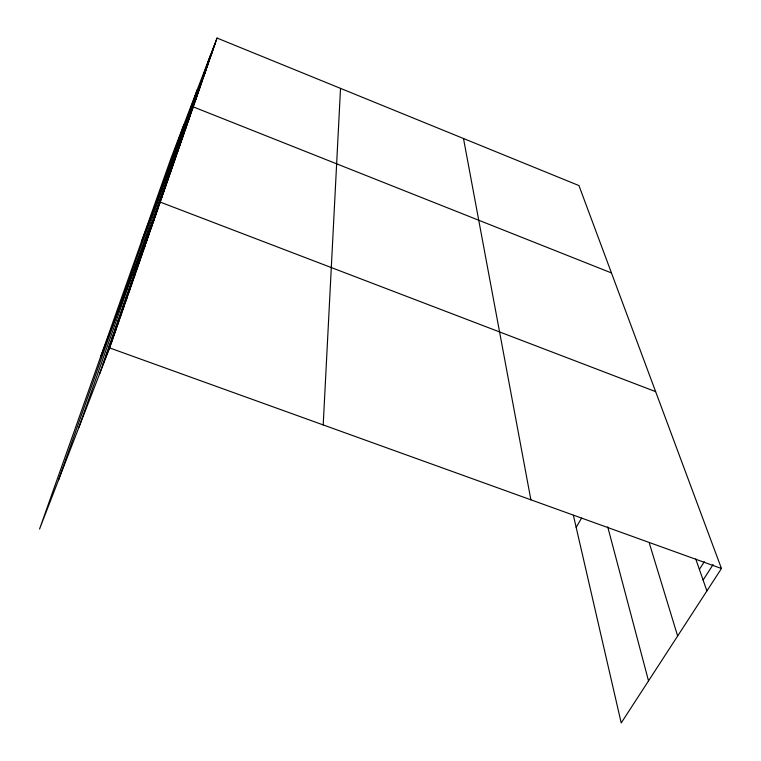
<?xml version="1.0" encoding="UTF-8"?>
<svg xmlns="http://www.w3.org/2000/svg" width="761" height="761" viewBox="0 0 761 761"><rect width="100%" height="100%" fill="white"/><g stroke="black" fill="none" stroke-linecap="round" stroke-linejoin="round"><path stroke-width="1.14" d="M323.206 424.923L340.519 88.381M217.056 38.05L171.301 157.47L39.543 529.066L109.651 347.929L217.056 38.05L578.95 185.57L721.457 568.515L621.214 722.95L573.375 515.245M99.425 374.345L210.531 55.068M78.925 427.321L197.299 89.608M58.568 479.896L183.962 124.414M207.268 64.457L214.973 44.062M206.145 67.681L212.833 50.245M203.862 74.255L211.739 53.394M202.692 77.612L209.503 59.853M200.295 84.481L208.352 63.144M199.078 87.991L206.022 69.888M196.576 95.173L204.823 73.341M195.301 98.844L202.378 80.39M194.007 102.564L201.132 83.995M192.685 106.35L199.858 87.658M191.353 110.193L198.573 91.377M189.993 114.093L197.261 95.163M188.614 118.06L195.929 98.997M187.216 122.093L194.578 102.897M141.422 241.722L193.208 106.863L611.463 272.942M182.868 134.564L190.393 114.978M181.375 138.863L188.947 119.144M179.853 143.23L187.482 123.377M178.312 147.663L185.988 127.677M176.742 152.181L184.476 132.053M175.144 156.766L182.935 136.495M173.518 161.437L181.365 141.023M171.862 166.183L179.767 145.627M170.188 171.016L178.15 150.307M168.476 175.934L176.495 155.082M166.735 180.937L174.811 159.934M164.956 186.036L173.099 164.871M163.158 191.22L171.358 169.903M161.322 196.5L169.579 175.02M159.449 201.874L167.772 180.233M157.546 207.353L165.936 185.551M155.605 212.928L164.053 190.963M153.627 218.616L162.141 196.481M100.671 356.671L160.2 202.103L655.63 391.63M149.489 230.488L158.145 208.01M147.33 236.69L156.062 214.041M145.123 243.025L153.931 220.186M142.878 249.484L151.753 226.464M140.585 256.086L149.536 232.866M138.245 262.811L147.263 239.411M135.848 269.689L144.951 246.088M133.403 276.709L142.583 252.909M130.911 283.882L140.167 259.882M128.362 291.206L137.703 267.006M125.755 298.702L135.173 274.293M123.092 306.36L132.595 281.741M120.362 314.188L129.95 289.361M117.575 322.188L127.258 297.151M114.73 330.379L124.49 305.123M111.81 338.769L121.665 313.275M108.823 347.349L118.764 321.637M105.769 356.129L115.805 330.188M102.64 365.128L112.761 338.949M576.163 527.363L581.566 518.136M699.397 569.409L704.325 561.723M703.107 580.053L713.095 564.567M109.651 347.929L721.457 568.515M695.763 558.993L706.902 590.945M649.39 543.354L677.642 636.015M607.725 526.85L648.524 680.876M463.497 138.512L530.883 499.806"/></g></svg>
